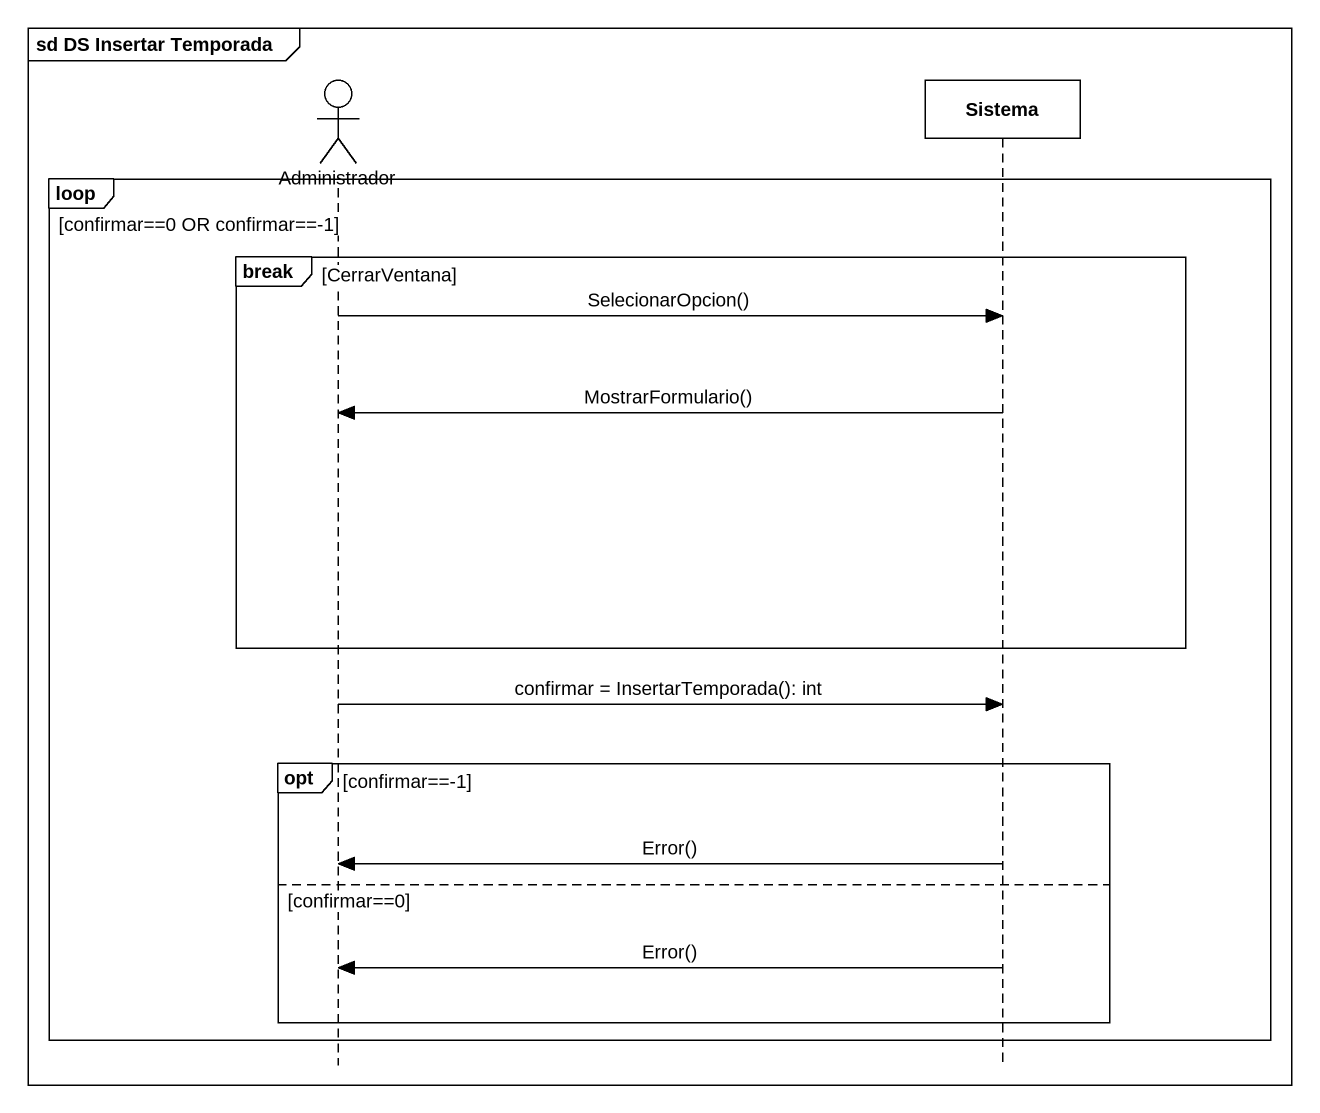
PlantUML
@startuml
mainframe sd DS Insertar Temporada
hide footbox
actor Administrador
participant Sistema

loop confirmar==0 OR confirmar==-1
  break CerrarVentana
    Administrador -> Sistema : SelecionarOpcion()
    Sistema -> Administrador : MostrarFormulario()
  end
  Administrador -> Sistema : confirmar = InsertarTemporada(): int
  opt confirmar==-1
    Sistema -> Administrador : Error()
  else confirmar==0
    Sistema -> Administrador : Error()
  end
end
@enduml
